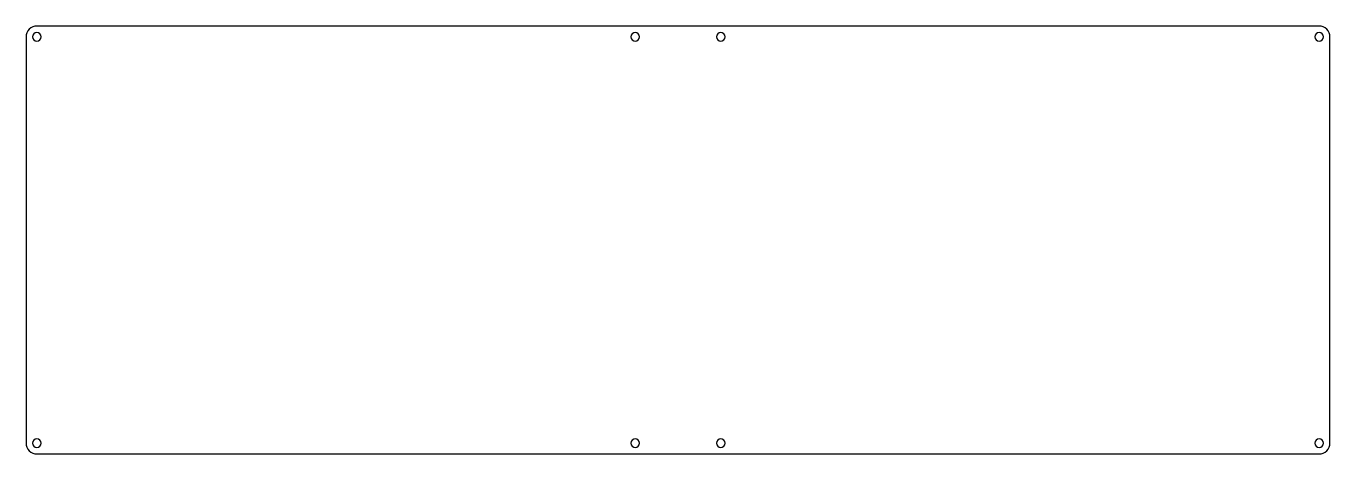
# Model space of a CAD drawing. Header units: millimetres. Extents: x 538 to 2268, y -1711 to -1144.
import ezdxf

# ---------------------------------------------------------------- set-up
doc = ezdxf.new("R2010")
doc.units = ezdxf.units.MM
doc.layers.add('Layer 01', color=7, linetype='Continuous', true_color=0x000000)

msp = doc.modelspace()

# ---------------------------------------------------------------- linework, layer by layer
at = {"layer": 'Layer 01', "color": 18, "true_color": 0x000000}
for p, q in [((538.3781, -1158.623), (538.3781, -1697.206)), ((2253.339, -1144.45), (552.5513, -1144.45)), ((2267.512, -1697.206), (2267.512, -1158.623)), ((552.5513, -1711.379), (2253.339, -1711.379))]:
    msp.add_line(p, q, dxfattribs=at)
for points in [[(542.5293, -1148.601), (539.7905, -1151.34), (538.2902, -1155.317), (538.3781, -1158.623)], [(552.5513, -1144.45), (549.2452, -1144.362), (545.2681, -1145.863), (542.5293, -1148.601)], [(552.5513, -1152.954), (549.7616, -1152.671), (546.5992, -1155.834), (546.882, -1158.623)], [(546.882, -1158.623), (546.5992, -1161.413), (549.7616, -1164.575), (552.5513, -1164.293)], [(558.2206, -1158.623), (558.5034, -1155.834), (555.3409, -1152.671), (552.5513, -1152.954)], [(552.5513, -1164.293), (555.3409, -1164.575), (558.5034, -1161.413), (558.2206, -1158.623)], [(1346.252, -1152.954), (1343.462, -1152.671), (1340.3, -1155.834), (1340.583, -1158.623)], [(1340.583, -1158.623), (1340.3, -1161.413), (1343.462, -1164.575), (1346.252, -1164.293)], [(1351.921, -1158.623), (1352.204, -1155.834), (1349.042, -1152.671), (1346.252, -1152.954)], [(1346.252, -1164.293), (1349.042, -1164.575), (1352.204, -1161.413), (1351.921, -1158.623)], [(1459.638, -1152.954), (1456.848, -1152.671), (1453.686, -1155.834), (1453.969, -1158.623)], [(1453.969, -1158.623), (1453.686, -1161.413), (1456.848, -1164.575), (1459.638, -1164.293)], [(1465.307, -1158.623), (1465.59, -1155.834), (1462.427, -1152.671), (1459.638, -1152.954)], [(1459.638, -1164.293), (1462.427, -1164.575), (1465.59, -1161.413), (1465.307, -1158.623)], [(2253.339, -1152.954), (2250.549, -1152.671), (2247.386, -1155.834), (2247.669, -1158.623)], [(2247.669, -1158.623), (2247.386, -1161.413), (2250.549, -1164.575), (2253.339, -1164.293)], [(2263.361, -1148.601), (2260.622, -1145.863), (2256.645, -1144.362), (2253.339, -1144.45)], [(2259.008, -1158.623), (2259.291, -1155.834), (2256.128, -1152.671), (2253.339, -1152.954)], [(2253.339, -1164.293), (2256.128, -1164.575), (2259.291, -1161.413), (2259.008, -1158.623)], [(2267.512, -1158.623), (2267.6, -1155.317), (2266.099, -1151.34), (2263.361, -1148.601)], [(552.5513, -1691.537), (549.7616, -1691.254), (546.5992, -1694.416), (546.882, -1697.206)], [(558.2206, -1697.206), (558.5034, -1694.416), (555.3409, -1691.254), (552.5513, -1691.537)], [(1346.252, -1691.537), (1343.462, -1691.254), (1340.3, -1694.416), (1340.583, -1697.206)], [(1351.921, -1697.206), (1352.204, -1694.416), (1349.042, -1691.254), (1346.252, -1691.537)], [(1459.638, -1691.537), (1456.848, -1691.254), (1453.686, -1694.416), (1453.969, -1697.206)], [(1465.307, -1697.206), (1465.59, -1694.416), (1462.427, -1691.254), (1459.638, -1691.537)], [(2253.339, -1691.537), (2250.549, -1691.254), (2247.386, -1694.416), (2247.669, -1697.206)], [(2259.008, -1697.206), (2259.291, -1694.416), (2256.128, -1691.254), (2253.339, -1691.537)], [(538.3781, -1697.206), (538.2902, -1700.512), (539.7905, -1704.489), (542.5293, -1707.228)], [(542.5293, -1707.228), (545.2681, -1709.967), (549.2452, -1711.467), (552.5513, -1711.379)], [(546.882, -1697.206), (546.5992, -1699.996), (549.7616, -1703.158), (552.5513, -1702.875)], [(552.5513, -1702.875), (555.3409, -1703.158), (558.5034, -1699.996), (558.2206, -1697.206)], [(1340.583, -1697.206), (1340.3, -1699.996), (1343.462, -1703.158), (1346.252, -1702.875)], [(1346.252, -1702.875), (1349.042, -1703.158), (1352.204, -1699.996), (1351.921, -1697.206)], [(1453.969, -1697.206), (1453.686, -1699.996), (1456.848, -1703.158), (1459.638, -1702.875)], [(1459.638, -1702.875), (1462.427, -1703.158), (1465.59, -1699.996), (1465.307, -1697.206)], [(2247.669, -1697.206), (2247.386, -1699.996), (2250.549, -1703.158), (2253.339, -1702.875)], [(2253.339, -1702.875), (2256.128, -1703.158), (2259.291, -1699.996), (2259.008, -1697.206)], [(2253.339, -1711.379), (2256.645, -1711.467), (2260.622, -1709.967), (2263.361, -1707.228)], [(2263.361, -1707.228), (2266.099, -1704.489), (2267.6, -1700.512), (2267.512, -1697.206)]]:
    msp.add_open_spline(points, degree=3, dxfattribs=at)

doc.saveas('drawing.dxf')
